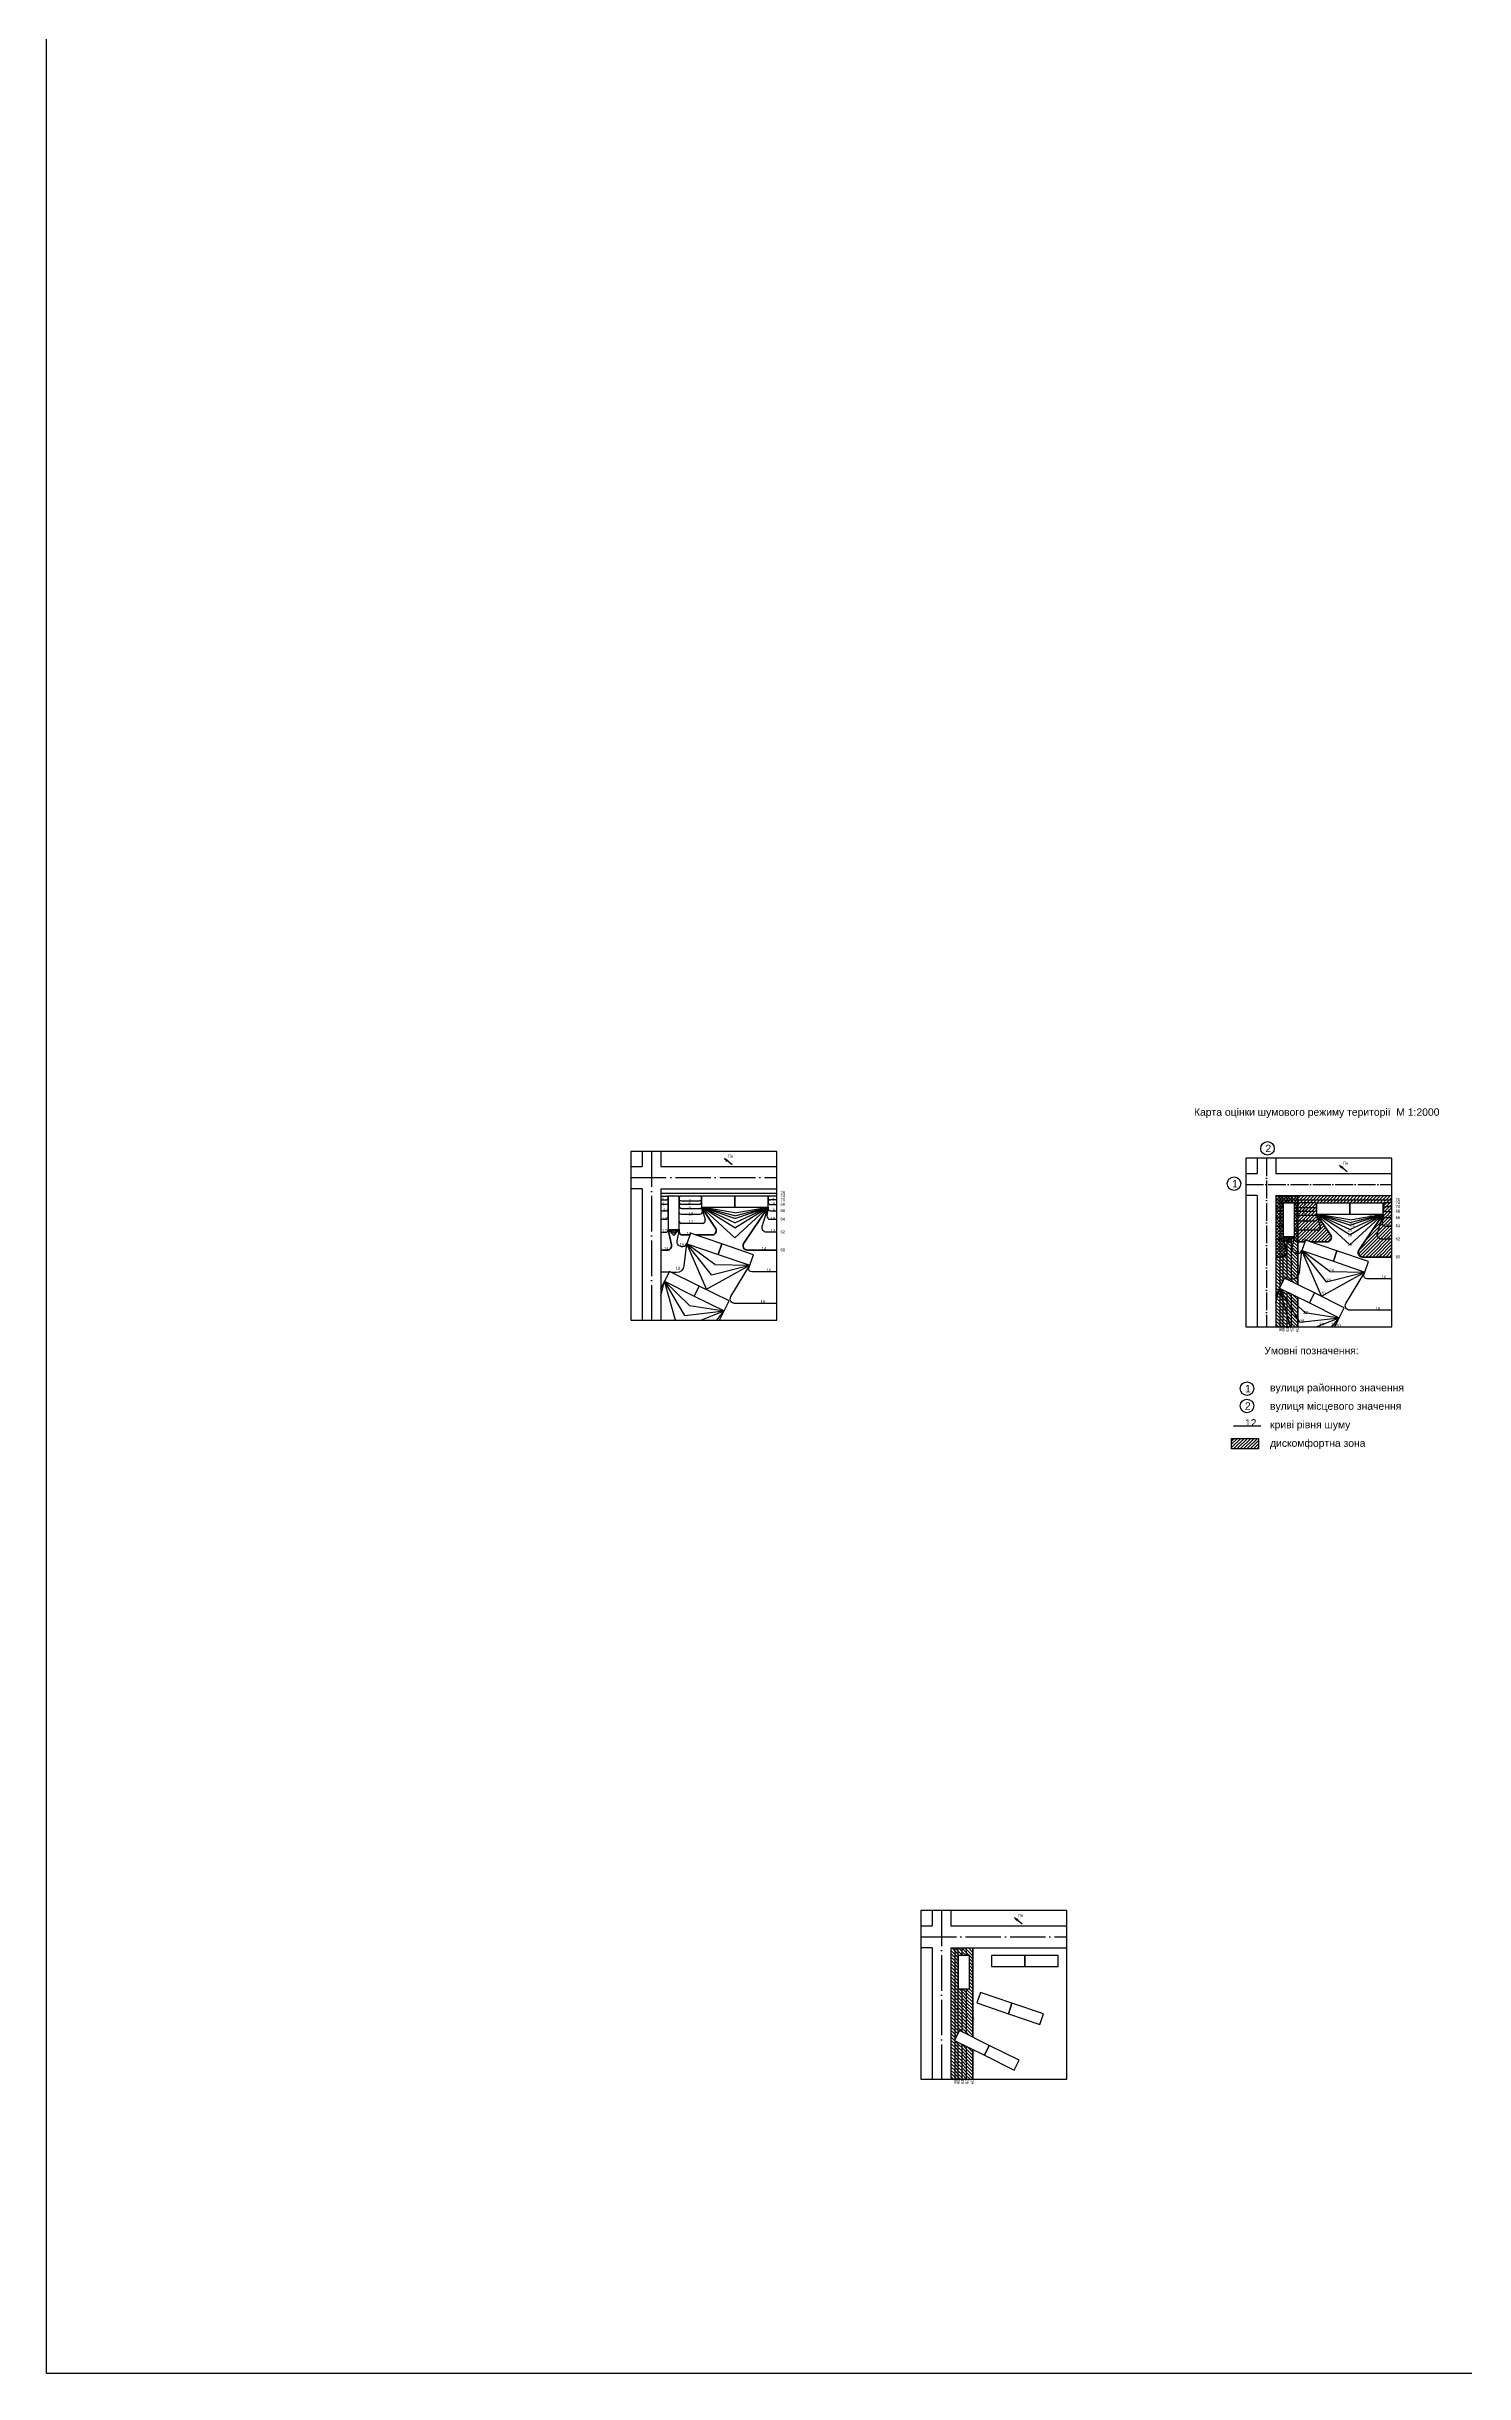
# Model space of a CAD drawing. Header units: millimetres. Extents: x 3866 to 35600, y -8896 to 9491.
# Drawn here: x 10854 to 11811, y 2100 to 3671 of the extents above; entities that cross this region are included whole.
import ezdxf

# ---------------------------------------------------------------- set-up
doc = ezdxf.new("R2010")
doc.units = ezdxf.units.MM
doc.linetypes.add('ACAD_ISO04W100', pattern=[30, 24, -3, 0, -3])
doc.layers.add('0000000000', color=7, linetype='Continuous', plot=False)
for name, color, linetype in [('будівлі', 7, 'Continuous'), ('ВДМ', 7, 'Continuous'), ('шум1', 243, 'Continuous'), ('шум2', 130, 'Continuous'), ('шум3', 90, 'Continuous')]:
    doc.layers.add(name, color=color, linetype=linetype)
doc.styles.get("Standard").update_dxf_attribs({"font": 'arial.ttf'})
pattern_1 = [(135, (219.4426, 508.1424), (-1.12253202, -1.12253202), [])]

msp = doc.modelspace()

# ---------------------------------------------------------------- hatches: boundary and pattern name
at = {"layer": 'шум1'}
h = msp.add_hatch(dxfattribs=at)
h.set_pattern_fill('ANSI31', color=256, scale=0.5)
h.paths.add_polyline_path([(11688.642, 2867.826), (11688.642, 2867.491, -0.41421356), (11687.142, 2865.991), (11683.642, 2865.991), (11683.642, 2853.88), (11687.963, 2853.88, 0.47872196), (11690.894, 2857.52)])
h.paths.add_polyline_path([(11688.642, 2876.197, -0.41421356), (11687.142, 2874.697), (11683.642, 2874.697), (11683.642, 2865.991), (11687.142, 2865.991, 0.41421356), (11688.642, 2867.491), (11688.642, 2867.826)])
h.paths.add_polyline_path([(11688.642, 2881.964, -0.41421356), (11687.142, 2880.464), (11683.642, 2880.464), (11683.642, 2874.697), (11687.142, 2874.697, 0.41421356), (11688.642, 2876.197)])
h.paths.add_polyline_path([(11688.642, 2886.198, -0.41421356), (11687.142, 2884.698), (11683.642, 2884.698), (11683.642, 2880.464), (11687.142, 2880.464, 0.41421356), (11688.642, 2881.964), (11688.642, 2881.996)])
h.paths.add_polyline_path([(11688.642, 2886.198), (11688.642, 2889.282, -0.41421356), (11687.142, 2887.782), (11683.642, 2887.782), (11683.642, 2884.698), (11687.142, 2884.698, 0.41421356)])
h.paths.add_polyline_path([(11688.641, 2889.337, 0.42736939), (11687.642, 2890.382), (11683.642, 2890.382), (11683.642, 2887.782), (11687.142, 2887.782, 0.42494564)])
h.paths.add_polyline_path([(11762.071, 2892.462), (11683.642, 2892.462), (11683.642, 2890.382), (11687.642, 2890.382, -0.41421356), (11688.642, 2889.382), (11688.642, 2890.326), (11696.142, 2890.326), (11696.142, 2889.354, -0.41421356), (11697.142, 2890.354), (11710.142, 2890.354, -0.41421356), (11711.142, 2889.354), (11711.142, 2890.326), (11733.642, 2890.326), (11756.142, 2890.326), (11756.142, 2889.354, -0.41421356), (11757.142, 2890.354), (11762.071, 2890.354)])
h.paths.add_polyline_path([(11711.142, 2889.354, 0.41421356), (11710.142, 2890.354), (11697.142, 2890.354, 0.41421356), (11696.142, 2889.354), (11696.142, 2888.498, 0.41421356), (11697.642, 2886.998), (11709.642, 2886.998, 0.41421356), (11711.142, 2888.498)])
h.paths.add_polyline_path([(11711.142, 2886.318), (11711.142, 2888.498, -0.41421356), (11709.642, 2886.998), (11697.642, 2886.998, -0.41421356), (11696.142, 2888.498), (11696.142, 2888.22), (11696.142, 2886.318, 0.41421356), (11697.642, 2884.818), (11709.642, 2884.818, 0.41421356)])
h.paths.add_polyline_path([(11711.138, 2882.662), (11711.142, 2882.826), (11711.142, 2886.318, -0.41421356), (11709.642, 2884.818), (11697.642, 2884.818, -0.41421356), (11696.142, 2886.318), (11696.142, 2883.599, 0.41421356), (11697.642, 2882.099), (11710.642, 2882.099, 0.45209465)])
h.paths.add_polyline_path([(11711.138, 2882.662, -0.45209465), (11710.642, 2882.099), (11697.642, 2882.099, -0.41421356), (11696.142, 2883.599), (11696.142, 2879.492, 0.41421356), (11697.642, 2877.992), (11710.058, 2877.992, 0.45209465), (11711.545, 2879.682)])
h.paths.add_polyline_path([(11711.144, 2882.821), (11711.143, 2882.821), (11711.545, 2879.682, -0.45209465), (11710.058, 2877.992), (11697.642, 2877.992, -0.41421356), (11696.142, 2879.492), (11696.142, 2873.445, 0.41421356), (11697.642, 2871.945), (11711.748, 2871.945, 0.50342486), (11713.662, 2874.526)])
h.paths.add_polyline_path([(11720.627, 2868.797), (11711.146, 2882.821), (11711.144, 2882.821), (11713.662, 2874.526, -0.50342486), (11711.748, 2871.945), (11697.642, 2871.945, -0.41421356), (11696.142, 2873.445), (11696.142, 2867.826), (11696.142, 2866.117, 0.41421356), (11698.142, 2864.117), (11703.229, 2864.117), (11703.642, 2865.326), (11707.188, 2864.117), (11718.142, 2864.117, 0.60123049)])
h.paths.add_polyline_path([(11762.071, 2890.354), (11757.142, 2890.354, 0.42736939), (11756.143, 2889.309, 0.42494564), (11757.642, 2887.754), (11762.071, 2887.754)])
h.paths.add_polyline_path([(11762.071, 2887.754), (11757.642, 2887.754, -0.41421356), (11756.142, 2889.254), (11756.142, 2888.453), (11756.142, 2886.17, 0.41421356), (11757.642, 2884.67), (11762.071, 2884.67)])
h.paths.add_polyline_path([(11762.071, 2880.464), (11757.638, 2880.464, -0.41577484), (11756.138, 2881.972), (11756.142, 2882.822), (11756.142, 2882.821), (11755.389, 2876.952, 0.45209465), (11757.372, 2874.697), (11762.071, 2874.697)], flags=17)
h.paths.add_polyline_path([(11762.071, 2884.67), (11757.642, 2884.67, -0.41421356), (11756.142, 2886.17), (11756.142, 2882.822), (11756.142, 2882.821), (11755.389, 2876.952, 0.45209465), (11757.372, 2874.697), (11762.071, 2874.697)])
h.paths.add_polyline_path([(11762.071, 2874.697), (11757.372, 2874.697, -0.45209465), (11755.389, 2876.952), (11756.142, 2882.821), (11756.141, 2882.821), (11752.207, 2869.862, 0.50342486), (11755.077, 2865.991), (11762.071, 2865.991)])
h.paths.add_polyline_path([(11762.071, 2865.991), (11755.077, 2865.991, -0.50342486), (11752.207, 2869.862), (11756.141, 2882.821), (11756.139, 2882.821), (11739.736, 2858.56, 0.60123049), (11742.221, 2853.88), (11762.071, 2853.88)])
h.paths.add_polyline_path([(11684.998, 2852.788), (11689.106, 2852.788), (11689.106, 2856.909), (11684.998, 2856.909)], flags=9)
h.paths.add_polyline_path([(11683.902, 2873.039), (11688.01, 2873.039), (11688.01, 2877.161), (11683.902, 2877.161)], flags=9)
h.paths.add_polyline_path([(11683.902, 2864.933), (11688.01, 2864.933), (11688.01, 2869.054), (11683.902, 2869.054)], flags=9)
h.paths.add_polyline_path([(11684.638, 2878.806), (11687.191, 2878.806), (11687.191, 2882.927), (11684.638, 2882.927)], flags=9)
h.paths.add_polyline_path([(11684.101, 2883.04), (11686.655, 2883.04), (11686.655, 2887.161), (11684.101, 2887.161)], flags=9)
h.paths.add_polyline_path([(11683.579, 2886.132), (11686.133, 2886.132), (11686.133, 2890.254), (11683.579, 2890.254)], flags=9)
h.paths.add_polyline_path([(11701.829, 2885.348), (11704.383, 2885.348), (11704.383, 2889.469), (11701.829, 2889.469)], flags=9)
h.paths.add_polyline_path([(11701.76, 2883.16), (11704.314, 2883.16), (11704.314, 2887.282), (11701.76, 2887.282)], flags=9)
h.paths.add_polyline_path([(11701.751, 2880.441), (11704.305, 2880.441), (11704.305, 2884.562), (11701.751, 2884.562)], flags=9)
h.paths.add_polyline_path([(11701.56, 2876.334), (11705.668, 2876.334), (11705.668, 2880.455), (11701.56, 2880.455)], flags=24)
h.paths.add_polyline_path([(11701.56, 2870.887), (11705.668, 2870.887), (11705.668, 2875.008), (11701.56, 2875.008)], flags=24)
h.paths.add_polyline_path([(11700.208, 2863.059), (11704.315, 2863.059), (11704.315, 2867.18), (11700.208, 2867.18)], flags=9)
h.paths.add_polyline_path([(11758.043, 2886.105), (11760.597, 2886.105), (11760.597, 2890.226), (11758.043, 2890.226)], flags=9)
h.paths.add_polyline_path([(11758.566, 2883.04), (11761.12, 2883.04), (11761.12, 2887.161), (11758.566, 2887.161)], flags=9)
h.paths.add_polyline_path([(11758.555, 2878.806), (11761.109, 2878.806), (11761.109, 2882.927), (11758.555, 2882.927)], flags=24)
h.paths.add_polyline_path([(11757.054, 2873.039), (11761.162, 2873.039), (11761.162, 2877.161), (11757.054, 2877.161)], flags=24)
h.paths.add_polyline_path([(11757.084, 2864.933), (11761.192, 2864.933), (11761.192, 2869.054), (11757.084, 2869.054)], flags=24)
h.paths.add_polyline_path([(11750.966, 2852.822), (11755.074, 2852.822), (11755.074, 2856.943), (11750.966, 2856.943)], flags=9)
h = msp.add_hatch(dxfattribs=at)
h.set_pattern_fill('ANSI31', color=256, scale=0.5)
h.paths.add_polyline_path([(11762.071, 2895.326), (11698.504, 2895.326), (11698.504, 2892.462), (11762.071, 2892.462)])
h.paths.add_polyline_path([(11698.504, 2895.326), (11694.298, 2895.326), (11694.298, 2892.462), (11698.504, 2892.462)])
h.paths.add_polyline_path([(11694.298, 2895.326), (11691.214, 2895.326), (11691.214, 2892.462), (11694.298, 2892.462)])
h.paths.add_polyline_path([(11691.214, 2895.326), (11688.614, 2895.326), (11688.614, 2892.462), (11691.214, 2892.462)])
h.paths.add_polyline_path([(11688.614, 2895.326), (11686.506, 2895.326), (11686.506, 2892.462), (11688.614, 2892.462)])
h.paths.add_polyline_path([(11686.506, 2895.326), (11683.642, 2895.326), (11683.642, 2892.462), (11686.506, 2892.462)])
h.paths.add_polyline_path([(11699.544, 2890.471), (11702.098, 2890.471), (11702.098, 2894.593), (11699.544, 2894.593)], flags=9)
h = msp.add_hatch(dxfattribs=at)
h.set_pattern_fill('ANSI31', color=256, scale=0.5, angle=90)
h.set_pattern_definition(pattern_1)
h.paths.add_polyline_path([(11683.642, 2806.69), (11686.506, 2806.69), (11686.506, 2832.646), (11686.142, 2832.826), (11686.506, 2833.562), (11686.506, 2895.326), (11683.642, 2895.326)])
h.paths.add_polyline_path([(11688.839, 2803.187), (11688.839, 2807.295), (11684.717, 2807.295), (11684.717, 2803.187)], flags=9)
h.paths.add_polyline_path([(11684.767, 2856.921), (11687.321, 2856.921), (11687.321, 2861.043), (11684.767, 2861.043)], flags=9)
h = msp.add_hatch(dxfattribs=at)
h.set_pattern_fill('ANSI31', color=256, scale=0.5, angle=90)
h.set_pattern_definition(pattern_1)
h.paths.add_polyline_path([(11688.614, 2895.326), (11686.506, 2895.326), (11686.506, 2833.562), (11688.614, 2837.83)])
h.paths.add_polyline_path([(11684.767, 2856.921), (11687.321, 2856.921), (11687.321, 2861.043), (11684.767, 2861.043)], flags=9)
h.paths.add_polyline_path([(11686.91, 2853.316), (11689.464, 2853.316), (11689.464, 2857.437), (11686.91, 2857.437)], flags=9)
h = msp.add_hatch(dxfattribs=at)
h.set_pattern_fill('ANSI31', color=256, scale=0.5, angle=90)
h.set_pattern_definition(pattern_1)
h.paths.add_polyline_path([(11694.298, 2895.326), (11691.214, 2895.326), (11691.214, 2890.326), (11694.298, 2890.326)])
h.paths.add_polyline_path([(11691.214, 2895.326), (11688.614, 2895.326), (11688.614, 2890.326), (11691.214, 2890.326)])
h = msp.add_hatch(dxfattribs=at)
h.set_pattern_fill('ANSI31', color=256, scale=0.5, angle=90)
h.set_pattern_definition(pattern_1)
h.paths.add_polyline_path([(11697.417, 2845.515), (11699.971, 2845.515), (11699.971, 2849.636), (11697.417, 2849.636)], flags=9)
h.paths.add_polyline_path([(11693.238, 2847.424), (11695.792, 2847.424), (11695.792, 2851.545), (11693.238, 2851.545)], flags=9)
h.paths.add_polyline_path([(11696.142, 2890.326), (11696.142, 2867.826), (11694.298, 2867.826), (11694.298, 2837.162), (11698.504, 2835.084), (11698.504, 2895.326), (11694.298, 2895.326), (11694.298, 2890.326)])
h = msp.add_hatch(dxfattribs=at)
h.set_pattern_fill('ANSI31', color=256, scale=0.5)
h.paths.add_polyline_path([(11762.071, 2880.464), (11757.638, 2880.464, -0.41577484), (11756.138, 2881.972), (11756.142, 2882.822), (11756.142, 2882.821), (11755.389, 2876.952, 0.45209465), (11757.372, 2874.697), (11762.071, 2874.697)])
h.paths.add_polyline_path([(11758.555, 2878.806), (11761.109, 2878.806), (11761.109, 2882.927), (11758.555, 2882.927)], flags=9)
h.paths.add_polyline_path([(11757.054, 2873.039), (11761.162, 2873.039), (11761.162, 2877.161), (11757.054, 2877.161)], flags=9)
h = msp.add_hatch(dxfattribs=at)
h.set_pattern_fill('ANSI31', color=256, scale=0.5, angle=90)
h.set_pattern_definition(pattern_1)
h.paths.add_polyline_path([(11691.214, 2867.826), (11688.614, 2867.826), (11688.614, 2837.83), (11689.464, 2839.55), (11691.214, 2838.686)])
h.paths.add_polyline_path([(11689.902, 2850.445), (11692.456, 2850.445), (11692.456, 2854.567), (11689.902, 2854.567)], flags=9)
h.paths.add_polyline_path([(11686.91, 2853.316), (11689.464, 2853.316), (11689.464, 2857.437), (11686.91, 2857.437)], flags=9)
h = msp.add_hatch(dxfattribs=at)
h.set_pattern_fill('ANSI31', color=256, scale=0.5, angle=90)
h.set_pattern_definition(pattern_1)
h.paths.add_polyline_path([(11694.298, 2867.826), (11691.214, 2867.826), (11691.214, 2838.686), (11694.298, 2837.162)])
h.paths.add_polyline_path([(11689.902, 2850.445), (11692.456, 2850.445), (11692.456, 2854.567), (11689.902, 2854.567)], flags=9)
h.paths.add_polyline_path([(11693.238, 2847.424), (11695.792, 2847.424), (11695.792, 2851.545), (11693.238, 2851.545)], flags=9)
h = msp.add_hatch(dxfattribs=at)
h.set_pattern_fill('ANSI31', color=256, scale=0.5, angle=90)
h.set_pattern_definition(pattern_1)
h.paths.add_polyline_path([(11686.506, 2806.69), (11688.614, 2806.69), (11688.614, 2831.605), (11686.506, 2832.646)])
h.paths.add_polyline_path([(11690.887, 2802.953), (11690.887, 2807.061), (11686.766, 2807.061), (11686.766, 2802.953)], flags=9)
h = msp.add_hatch(dxfattribs=at)
h.set_pattern_fill('ANSI31', color=256, scale=0.5, angle=90)
h.set_pattern_definition(pattern_1)
h.paths.add_polyline_path([(11691.214, 2830.32), (11688.614, 2831.605), (11688.614, 2806.69), (11691.214, 2806.69)])
h.paths.add_polyline_path([(11690.887, 2802.953), (11690.887, 2807.061), (11686.766, 2807.061), (11686.766, 2802.953)], flags=9)
h = msp.add_hatch(dxfattribs=at)
h.set_pattern_fill('ANSI31', color=256, scale=0.5, angle=90)
h.set_pattern_definition(pattern_1)
h.paths.add_polyline_path([(11691.214, 2806.69), (11694.298, 2806.69), (11694.298, 2828.797), (11691.214, 2830.32)])
h.paths.add_polyline_path([(11693.67, 2802.832), (11693.67, 2806.94), (11689.548, 2806.94), (11689.548, 2802.832)], flags=9)
h = msp.add_hatch(dxfattribs=at)
h.set_pattern_fill('ANSI31', color=256, scale=0.5, angle=90)
h.set_pattern_definition(pattern_1)
h.paths.add_polyline_path([(11698.504, 2826.718), (11694.298, 2828.797), (11694.298, 2806.69), (11698.504, 2806.69)])
h.paths.add_polyline_path([(11696.568, 2802.927), (11696.568, 2807.035), (11692.446, 2807.035), (11692.446, 2802.927)], flags=9)
h = msp.add_hatch(dxfattribs=at)
h.set_pattern_fill('ANSI31', color=256, scale=0.5)
h.paths.add_polyline_path([(11672.041, 2731.395), (11653.748, 2731.395), (11653.748, 2724.3), (11672.041, 2724.3)])
h = msp.add_hatch(dxfattribs=at)
h.set_pattern_fill('ANSI31', color=256, scale=0.5, angle=90)
h.paths.add_polyline_path([(11464.2, 2298.548), (11467.063, 2298.548), (11467.063, 2324.504), (11466.7, 2324.684), (11467.063, 2325.42), (11467.063, 2387.184), (11464.2, 2387.184)])
h.paths.add_polyline_path([(11469.396, 2295.045), (11469.396, 2299.152), (11465.275, 2299.152), (11465.275, 2295.045)], flags=9)
h.paths.add_polyline_path([(11465.325, 2348.779), (11467.879, 2348.779), (11467.879, 2352.9), (11465.325, 2352.9)], flags=9)
h = msp.add_hatch(dxfattribs=at)
h.set_pattern_fill('ANSI31', color=256, scale=0.5, angle=90)
h.paths.add_polyline_path([(11469.172, 2387.184), (11467.063, 2387.184), (11467.063, 2325.42), (11469.172, 2329.688)])
h.paths.add_polyline_path([(11465.325, 2348.779), (11467.879, 2348.779), (11467.879, 2352.9), (11465.325, 2352.9)], flags=9)
h.paths.add_polyline_path([(11467.467, 2345.173), (11470.021, 2345.173), (11470.021, 2349.295), (11467.467, 2349.295)], flags=9)
h = msp.add_hatch(dxfattribs=at)
h.set_pattern_fill('ANSI31', color=256, scale=0.5, angle=90)
h.paths.add_polyline_path([(11474.856, 2387.184), (11471.771, 2387.184), (11471.771, 2382.184), (11474.856, 2382.184)])
h.paths.add_polyline_path([(11471.771, 2387.184), (11469.172, 2387.184), (11469.172, 2382.184), (11471.771, 2382.184)])
h = msp.add_hatch(dxfattribs=at)
h.set_pattern_fill('ANSI31', color=256, scale=0.5, angle=90)
h.paths.add_polyline_path([(11477.974, 2337.372), (11480.528, 2337.372), (11480.528, 2341.494), (11477.974, 2341.494)], flags=9)
h.paths.add_polyline_path([(11473.795, 2339.281), (11476.349, 2339.281), (11476.349, 2343.403), (11473.795, 2343.403)], flags=9)
h.paths.add_polyline_path([(11476.7, 2382.184), (11476.7, 2359.684), (11474.856, 2359.684), (11474.856, 2329.02), (11479.062, 2326.941), (11479.062, 2387.184), (11474.856, 2387.184), (11474.856, 2382.184)])
h = msp.add_hatch(dxfattribs=at)
h.set_pattern_fill('ANSI31', color=256, scale=0.5, angle=90)
h.paths.add_polyline_path([(11471.771, 2359.684), (11469.172, 2359.684), (11469.172, 2329.688), (11470.022, 2331.408), (11471.771, 2330.543)])
h.paths.add_polyline_path([(11470.459, 2342.303), (11473.013, 2342.303), (11473.013, 2346.424), (11470.459, 2346.424)], flags=9)
h.paths.add_polyline_path([(11467.467, 2345.173), (11470.021, 2345.173), (11470.021, 2349.295), (11467.467, 2349.295)], flags=9)
h = msp.add_hatch(dxfattribs=at)
h.set_pattern_fill('ANSI31', color=256, scale=0.5, angle=90)
h.paths.add_polyline_path([(11474.856, 2359.684), (11471.771, 2359.684), (11471.771, 2330.543), (11474.856, 2329.02)])
h.paths.add_polyline_path([(11470.459, 2342.303), (11473.013, 2342.303), (11473.013, 2346.424), (11470.459, 2346.424)], flags=9)
h.paths.add_polyline_path([(11473.795, 2339.281), (11476.349, 2339.281), (11476.349, 2343.403), (11473.795, 2343.403)], flags=9)
h = msp.add_hatch(dxfattribs=at)
h.set_pattern_fill('ANSI31', color=256, scale=0.5, angle=90)
h.paths.add_polyline_path([(11467.063, 2298.548), (11469.172, 2298.548), (11469.172, 2323.462), (11467.063, 2324.504)])
h.paths.add_polyline_path([(11471.445, 2294.811), (11471.445, 2298.918), (11467.323, 2298.918), (11467.323, 2294.811)], flags=9)
h = msp.add_hatch(dxfattribs=at)
h.set_pattern_fill('ANSI31', color=256, scale=0.5, angle=90)
h.paths.add_polyline_path([(11471.771, 2322.178), (11469.172, 2323.462), (11469.172, 2298.548), (11471.771, 2298.548)])
h.paths.add_polyline_path([(11471.445, 2294.811), (11471.445, 2298.918), (11467.323, 2298.918), (11467.323, 2294.811)], flags=9)
h = msp.add_hatch(dxfattribs=at)
h.set_pattern_fill('ANSI31', color=256, scale=0.5, angle=90)
h.paths.add_polyline_path([(11471.771, 2298.548), (11474.856, 2298.548), (11474.856, 2320.654), (11471.771, 2322.178)])
h.paths.add_polyline_path([(11474.227, 2294.689), (11474.227, 2298.797), (11470.106, 2298.797), (11470.106, 2294.689)], flags=9)
h = msp.add_hatch(dxfattribs=at)
h.set_pattern_fill('ANSI31', color=256, scale=0.5, angle=90)
h.paths.add_polyline_path([(11479.062, 2318.576), (11474.856, 2320.654), (11474.856, 2298.548), (11479.062, 2298.548)])
h.paths.add_polyline_path([(11477.125, 2294.785), (11477.125, 2298.893), (11473.004, 2298.893), (11473.004, 2294.785)], flags=9)

# ---------------------------------------------------------------- linework, layer by layer
for points in [[(11663.4, 2806.69), (11762.071, 2806.69), (11762.071, 2920.552), (11663.4, 2920.552), (11663.4, 2806.69)], [(11443.957, 2298.548), (11542.628, 2298.548), (11542.628, 2412.41), (11443.957, 2412.41), (11443.957, 2298.548)]]:
    msp.add_lwpolyline(points)
for centre in [(11677.993, 2927.235), (11655.446, 2903.417), (11664.188, 2764.994), (11664.129, 2753.284)]:
    msp.add_circle(centre, 4.556)
at = {"layer": '0000000000'}
msp.add_lwpolyline([(11248.095, 2811.331), (11346.766, 2811.331), (11346.766, 2925.193), (11248.095, 2925.193), (11248.095, 2811.331)], dxfattribs=at)
at = {"layer": 'будівлі'}
for points in [[(11273.337, 2894.967), (11273.337, 2872.467), (11280.837, 2872.467), (11280.837, 2894.967), (11273.337, 2894.967)], [(11318.337, 2894.967), (11295.837, 2894.967), (11295.837, 2887.467), (11318.337, 2887.467), (11318.337, 2894.967)], [(11340.837, 2894.967), (11318.337, 2894.967), (11318.337, 2887.467), (11340.837, 2887.467), (11340.837, 2894.967)], [(11309.632, 2862.701), (11288.337, 2869.967), (11285.915, 2862.869), (11307.21, 2855.603), (11309.632, 2862.701)], [(11330.927, 2855.436), (11309.632, 2862.701), (11307.21, 2855.603), (11328.505, 2848.338), (11330.927, 2855.436)], [(11294.332, 2834.225), (11274.159, 2844.191), (11270.837, 2837.467), (11291.01, 2827.501), (11294.332, 2834.225)], [(11314.504, 2824.258), (11294.332, 2834.225), (11291.01, 2827.501), (11311.182, 2817.534), (11314.504, 2824.258)], [(11469.2, 2382.184), (11469.2, 2359.684), (11476.7, 2359.684), (11476.7, 2382.184), (11469.2, 2382.184)], [(11514.2, 2382.184), (11491.7, 2382.184), (11491.7, 2374.684), (11514.2, 2374.684), (11514.2, 2382.184)], [(11536.7, 2382.184), (11514.2, 2382.184), (11514.2, 2374.684), (11536.7, 2374.684), (11536.7, 2382.184)], [(11505.494, 2349.918), (11484.2, 2357.184), (11481.778, 2350.086), (11503.072, 2342.82), (11505.494, 2349.918)], [(11526.789, 2342.653), (11505.494, 2349.918), (11503.072, 2342.82), (11524.367, 2335.555), (11526.789, 2342.653)], [(11490.194, 2321.441), (11470.022, 2331.408), (11466.7, 2324.684), (11486.872, 2314.717), (11490.194, 2321.441)], [(11510.366, 2311.475), (11490.194, 2321.441), (11486.872, 2314.717), (11507.044, 2304.751), (11510.366, 2311.475)]]:
    msp.add_lwpolyline(points, dxfattribs=at)
at = {"layer": 'будівлі', "color": 7}
for points in [[(11688.642, 2890.326), (11688.642, 2867.826), (11696.142, 2867.826), (11696.142, 2890.326), (11688.642, 2890.326)], [(11733.642, 2890.326), (11711.142, 2890.326), (11711.142, 2882.826), (11733.642, 2882.826), (11733.642, 2890.326)], [(11756.142, 2890.326), (11733.642, 2890.326), (11733.642, 2882.826), (11756.142, 2882.826), (11756.142, 2890.326)], [(11724.937, 2858.061), (11703.642, 2865.326), (11701.22, 2858.228), (11722.515, 2850.962), (11724.937, 2858.061)], [(11746.232, 2850.795), (11724.937, 2858.061), (11722.515, 2850.962), (11743.81, 2843.697), (11746.232, 2850.795)], [(11709.637, 2829.584), (11689.464, 2839.55), (11686.142, 2832.826), (11706.314, 2822.86), (11709.637, 2829.584)], [(11729.809, 2819.617), (11709.637, 2829.584), (11706.314, 2822.86), (11726.487, 2812.893), (11729.809, 2819.617)], [(11729.809, 2819.617), (11709.637, 2829.584), (11706.314, 2822.86), (11726.487, 2812.893), (11729.809, 2819.617)]]:
    msp.add_lwpolyline(points, dxfattribs=at)
at = {"layer": 'ВДМ'}
for points in [[(11255.837, 2925.193), (11255.837, 2914.967)], [(11268.337, 2925.193), (11268.337, 2914.967)], [(11248.095, 2914.967), (11255.837, 2914.967)], [(11268.337, 2914.967), (11346.766, 2914.967)], [(11316.592, 2916.072), (11311.332, 2920.363)], [(11311.332, 2920.363), (11312.96, 2918.443)], [(11311.332, 2920.363), (11313.541, 2919.154)], [(11663.4, 2910.326), (11671.142, 2910.326)], [(11671.142, 2920.552), (11671.142, 2910.326)], [(11683.642, 2920.552), (11683.642, 2910.326)], [(11683.642, 2910.326), (11762.071, 2910.326)], [(11731.897, 2911.431), (11726.637, 2915.723)], [(11726.637, 2915.723), (11728.265, 2913.802)], [(11726.637, 2915.723), (11728.846, 2914.514)], [(11255.837, 2899.967), (11248.095, 2899.967)], [(11255.837, 2899.967), (11255.837, 2811.331)], [(11268.337, 2899.967), (11346.766, 2899.967)], [(11268.337, 2899.967), (11268.337, 2811.331)], [(11671.142, 2895.326), (11663.4, 2895.326)], [(11671.142, 2895.326), (11671.142, 2806.69)], [(11683.642, 2895.326), (11762.071, 2895.326)], [(11683.642, 2895.326), (11683.642, 2806.69)], [(11451.7, 2412.41), (11451.7, 2402.184)], [(11464.2, 2412.41), (11464.2, 2402.184)], [(11512.454, 2403.289), (11507.195, 2407.58)], [(11507.195, 2407.58), (11508.822, 2405.66)], [(11507.195, 2407.58), (11509.403, 2406.371)], [(11443.957, 2402.184), (11451.7, 2402.184)], [(11464.2, 2402.184), (11542.628, 2402.184)], [(11451.7, 2387.184), (11443.957, 2387.184)], [(11451.7, 2387.184), (11451.7, 2298.548)], [(11464.2, 2387.184), (11542.628, 2387.184)], [(11464.2, 2387.184), (11464.2, 2298.548)]]:
    msp.add_lwpolyline(points, dxfattribs=at)
at = {"layer": 'ВДМ', "linetype": 'ACAD_ISO04W100'}
for points in [[(11262.087, 2925.193), (11262.087, 2811.331)], [(11248.095, 2907.467), (11346.766, 2907.467)], [(11457.95, 2412.41), (11457.95, 2298.548)], [(11443.957, 2394.684), (11542.628, 2394.684)]]:
    msp.add_lwpolyline(points, dxfattribs=at)
at = {"layer": 'ВДМ', "linetype": 'ACAD_ISO04W100', "ltscale": 0.5}
for points in [[(11677.392, 2920.552), (11677.392, 2806.69)], [(11663.4, 2902.826), (11762.071, 2902.826)]]:
    msp.add_lwpolyline(points, dxfattribs=at)
at = {"layer": 'шум1'}
for points in [[(10853.65, 4440.229), (14267.172, 4440.229), (14267.172, 2099.83), (10853.65, 2099.83)], [(11653.748, 2731.395), (11672.041, 2731.395), (11672.041, 2724.3), (11653.748, 2724.3)]]:
    msp.add_lwpolyline(points, close=True, dxfattribs=at)
at = {"layer": 'шум1', "color": 215, "true_color": 0xa953a0}
for points in [[(11268.337, 2897.103), (11346.766, 2897.103)], [(11268.337, 2843.801), (11273.967, 2843.801)]]:
    msp.add_lwpolyline(points, dxfattribs=at)
at = {"layer": 'шум1', "linetype": 'ACAD_ISO04W100'}
for points in [[(11268.337, 2895.022), (11272.337, 2895.022, -0.41421356), (11273.337, 2894.022), (11273.337, 2893.122)], [(11268.337, 2892.423), (11271.837, 2892.423, 0.41421356), (11273.337, 2893.923), (11273.337, 2894.995)], [(11268.337, 2885.105), (11271.837, 2885.105, 0.41421356), (11273.337, 2886.605), (11273.337, 2894.967)], [(11295.837, 2891.638), (11295.837, 2893.995, 0.41421356), (11294.837, 2894.995), (11281.837, 2894.995, 0.41421356), (11280.837, 2893.995), (11280.837, 2892.861)], [(11280.837, 2892.963), (11280.837, 2890.959, 0.41421356), (11282.337, 2889.459), (11294.337, 2889.459, 0.41421356), (11295.837, 2890.959), (11295.837, 2894.967)], [(11346.766, 2894.995), (11341.837, 2894.995, 0.41421356), (11340.837, 2893.995), (11340.837, 2893.094)], [(11346.766, 2892.395), (11342.337, 2892.395, -0.41421356), (11340.837, 2893.895), (11340.837, 2894.967)], [(11268.337, 2879.338), (11271.837, 2879.338, 0.41421356), (11273.337, 2880.838), (11273.337, 2886.636)], [(11295.837, 2887.467), (11298.357, 2879.167, -0.50342486), (11296.443, 2876.586), (11282.337, 2876.586, -0.41421356), (11280.837, 2878.086), (11280.837, 2881.615)]]:
    msp.add_lwpolyline(points, format="xyb", dxfattribs=at)
at = {"layer": 'шум1', "color": 215, "true_color": 0xa953a0}
for points in [[(11273.337, 2894.995), (11273.337, 2890.839, -0.41421356), (11271.837, 2889.339), (11268.337, 2889.339)], [(11340.837, 2894.967), (11340.837, 2890.811, 0.41421356), (11342.337, 2889.311), (11346.766, 2889.311)], [(11340.837, 2887.467), (11340.084, 2881.592, 0.45209465), (11342.067, 2879.338), (11346.766, 2879.338)], [(11340.837, 2887.467), (11340.833, 2886.613, 0.41577484), (11342.333, 2885.105), (11346.766, 2885.105)], [(11268.337, 2870.631), (11271.837, 2870.631, 0.41421356), (11273.337, 2872.131), (11273.337, 2872.467)]]:
    msp.add_lwpolyline(points, format="xyb", dxfattribs=at)
at = {"layer": 'шум1', "linetype": 'ACAD_ISO04W100'}
for points in [[(11295.837, 2891.638), (11295.837, 2894.967)], [(11711.142, 2886.998), (11711.142, 2890.326)]]:
    msp.add_lwpolyline(points, dxfattribs=at)
at = {"layer": 'шум1', "color": 7}
for points in [[(11683.642, 2892.462), (11762.071, 2892.462)], [(11686.506, 2833.562), (11686.506, 2895.326)], [(11688.614, 2837.83), (11688.614, 2895.326)], [(11691.214, 2890.326), (11691.214, 2895.326)], [(11694.298, 2890.326), (11694.298, 2895.326)], [(11691.214, 2838.686), (11691.214, 2867.826)], [(11694.298, 2837.162), (11694.298, 2867.826)], [(11686.506, 2806.69), (11686.506, 2832.646)], [(11688.614, 2806.69), (11688.614, 2831.605)], [(11691.214, 2806.69), (11691.214, 2830.32)], [(11694.298, 2806.69), (11694.298, 2828.797)], [(11655.08, 2739.871), (11673.469, 2739.871)]]:
    msp.add_lwpolyline(points, dxfattribs=at)
at = {"layer": 'шум1', "lineweight": 60}
for points in [[(11698.504, 2835.084), (11698.504, 2895.326)], [(11698.504, 2806.69), (11698.504, 2826.718)], [(11479.062, 2326.941), (11479.062, 2387.184)], [(11479.062, 2298.548), (11479.062, 2318.576)]]:
    msp.add_lwpolyline(points, dxfattribs=at)
at = {"layer": 'шум1', "color": 7, "linetype": 'ACAD_ISO04W100'}
for points in [[(11683.642, 2890.382), (11687.642, 2890.382, -0.41421356), (11688.642, 2889.382), (11688.642, 2888.481)], [(11683.642, 2887.782), (11687.142, 2887.782, 0.41421356), (11688.642, 2889.282), (11688.642, 2890.354)], [(11683.642, 2880.464), (11687.142, 2880.464, 0.41421356), (11688.642, 2881.964), (11688.642, 2890.326)], [(11683.642, 2874.697), (11687.142, 2874.697, 0.41421356), (11688.642, 2876.197), (11688.642, 2881.996)], [(11711.142, 2886.998), (11711.142, 2889.354, 0.41421356), (11710.142, 2890.354), (11697.142, 2890.354, 0.41421356), (11696.142, 2889.354), (11696.142, 2888.22)], [(11696.142, 2888.322), (11696.142, 2886.318, 0.41421356), (11697.642, 2884.818), (11709.642, 2884.818, 0.41421356), (11711.142, 2886.318), (11711.142, 2890.326)], [(11711.142, 2882.826), (11713.662, 2874.526, -0.50342486), (11711.748, 2871.945), (11697.642, 2871.945, -0.41421356), (11696.142, 2873.445), (11696.142, 2876.974)], [(11762.071, 2890.354), (11757.142, 2890.354, 0.41421356), (11756.142, 2889.354), (11756.142, 2888.453)], [(11762.071, 2887.754), (11757.642, 2887.754, -0.41421356), (11756.142, 2889.254), (11756.142, 2890.326)]]:
    msp.add_lwpolyline(points, format="xyb", dxfattribs=at)
at = {"layer": 'шум1', "color": 7}
for points in [[(11688.642, 2890.354), (11688.642, 2886.198, -0.41421356), (11687.142, 2884.698), (11683.642, 2884.698)], [(11756.142, 2882.826), (11755.389, 2876.952, 0.45209465), (11757.372, 2874.697), (11762.071, 2874.697)], [(11756.142, 2882.826), (11756.138, 2881.972, 0.41577484), (11757.638, 2880.464), (11762.071, 2880.464)], [(11756.142, 2890.326), (11756.142, 2886.17, 0.41421356), (11757.642, 2884.67), (11762.071, 2884.67)], [(11683.642, 2865.991), (11687.142, 2865.991, 0.41421356), (11688.642, 2867.491), (11688.642, 2867.826)]]:
    msp.add_lwpolyline(points, format="xyb", dxfattribs=at)
at = {"layer": 'шум1', "lineweight": 60}
for points in [[(11711.142, 2882.826), (11720.627, 2868.797, -0.60123049), (11718.142, 2864.117), (11707.188, 2864.117)], [(11762.071, 2853.88), (11742.221, 2853.88, -0.60123049), (11739.736, 2858.56), (11756.142, 2882.826)], [(11683.642, 2853.88), (11687.963, 2853.88, 0.47872196), (11690.894, 2857.52), (11688.642, 2867.826)], [(11703.229, 2864.117), (11698.142, 2864.117, -0.41421356), (11696.142, 2866.117), (11696.142, 2867.826)]]:
    msp.add_lwpolyline(points, format="xyb", dxfattribs=at)
at = {"layer": 'шум1'}
for points in [[(11467.063, 2325.42), (11467.063, 2387.184)], [(11469.172, 2329.688), (11469.172, 2387.184)], [(11471.771, 2382.184), (11471.771, 2387.184)], [(11474.856, 2382.184), (11474.856, 2387.184)], [(11471.771, 2330.543), (11471.771, 2359.684)], [(11474.856, 2329.02), (11474.856, 2359.684)], [(11467.063, 2298.548), (11467.063, 2324.504)], [(11469.172, 2298.548), (11469.172, 2323.462)], [(11471.771, 2298.548), (11471.771, 2322.178)], [(11474.856, 2298.548), (11474.856, 2320.654)]]:
    msp.add_lwpolyline(points, dxfattribs=at)
at = {"layer": 'шум2'}
for points in [[(11295.837, 2894.967), (11295.837, 2893.138, -0.41421356), (11294.337, 2891.638), (11282.337, 2891.638, -0.41421356), (11280.837, 2893.138), (11280.837, 2894.967)], [(11295.837, 2887.467), (11296.24, 2884.323, -0.45209465), (11294.753, 2882.632), (11282.337, 2882.632, -0.41421356), (11280.837, 2884.132), (11280.837, 2891.431)]]:
    msp.add_lwpolyline(points, format="xyb", dxfattribs=at)
at = {"layer": 'шум2', "lineweight": 60}
for points in [[(11295.837, 2887.467), (11305.322, 2873.438, -0.60123049), (11302.837, 2868.757), (11291.883, 2868.757)], [(11287.925, 2868.757), (11282.837, 2868.757, -0.41421356), (11280.837, 2870.757), (11280.837, 2872.467)]]:
    msp.add_lwpolyline(points, format="xyb", dxfattribs=at)
at = {"layer": 'шум2', "color": 7}
for points in [[(11711.142, 2890.326), (11711.142, 2888.498, -0.41421356), (11709.642, 2886.998), (11697.642, 2886.998, -0.41421356), (11696.142, 2888.498), (11696.142, 2890.326)], [(11711.142, 2882.826), (11711.545, 2879.682, -0.45209465), (11710.058, 2877.992), (11697.642, 2877.992, -0.41421356), (11696.142, 2879.492), (11696.142, 2886.79)]]:
    msp.add_lwpolyline(points, format="xyb", dxfattribs=at)
at = {"layer": 'шум3'}
for points in [[(11280.837, 2892.963), (11280.837, 2888.24, 0.41421356), (11282.337, 2886.74), (11295.337, 2886.74, 0.41421356), (11295.837, 2887.24), (11295.837, 2887.467)], [(11346.766, 2870.631), (11339.772, 2870.631, -0.50342486), (11336.902, 2874.503), (11340.837, 2887.467)], [(11275.054, 2843.749), (11279.017, 2843.559, 0.39524077), (11284.224, 2847.989), (11285.915, 2862.869)], [(11280.837, 2872.467), (11279.166, 2864.836, 0.38144677), (11281.127, 2861.355), (11282.114, 2861.018, 0.41421356), (11285.922, 2862.888), (11285.915, 2862.869)], [(11346.766, 2822.587), (11318.236, 2822.587, -0.58432152), (11315.67, 2827.141), (11328.505, 2848.338)], [(11346.766, 2843.801), (11329.753, 2843.801, -0.51414503), (11327.86, 2846.447), (11328.505, 2848.338)]]:
    msp.add_lwpolyline(points, format="xyb", dxfattribs=at)
for points in [[(11318.337, 2866.733), (11295.837, 2887.467)], [(11318.286, 2873.486), (11295.837, 2887.467)], [(11318.337, 2877.011), (11295.837, 2887.467)], [(11318.337, 2879.957), (11295.837, 2887.467)], [(11318.337, 2881.741), (11295.837, 2887.467)], [(11318.337, 2883.6), (11295.837, 2887.462)], [(11318.286, 2873.486), (11340.837, 2887.467)], [(11318.337, 2866.733), (11340.837, 2887.467)], [(11318.337, 2877.011), (11340.837, 2887.467)], [(11318.337, 2879.957), (11340.837, 2887.467)], [(11318.337, 2881.741), (11340.837, 2887.467)], [(11318.337, 2883.6), (11340.837, 2887.462)], [(11277.087, 2868.325), (11273.337, 2872.467)], [(11277.087, 2870.037), (11273.337, 2872.467)], [(11277.087, 2871.274), (11273.337, 2872.467)], [(11277.087, 2868.325), (11280.837, 2872.467)], [(11277.087, 2870.037), (11280.837, 2872.467)], [(11277.087, 2871.274), (11280.837, 2872.467)], [(11299.186, 2832.085), (11285.915, 2862.869)], [(11302.502, 2841.804), (11285.915, 2862.869)], [(11304.899, 2848.829), (11285.915, 2862.869)], [(11299.186, 2832.085), (11328.505, 2848.338)], [(11302.502, 2841.804), (11328.505, 2848.338)], [(11304.899, 2848.829), (11328.505, 2848.338)], [(11268.337, 2832.412), (11270.837, 2837.467)], [(11268.337, 2827.411), (11270.837, 2837.467)], [(11278.254, 2811.331), (11270.837, 2837.467)], [(11284.541, 2814.423), (11270.837, 2837.467)], [(11287.832, 2821.075), (11270.837, 2837.467)], [(11284.553, 2814.417), (11311.182, 2817.534)], [(11287.837, 2821.073), (11311.182, 2817.534)], [(11295.494, 2811.331), (11311.182, 2817.534)], [(11306.226, 2811.331), (11311.182, 2817.534)], [(11308.121, 2811.331), (11311.182, 2817.534)]]:
    msp.add_lwpolyline(points, dxfattribs=at)
at = {"layer": 'шум3', "lineweight": 60}
for points in [[(11346.766, 2858.521), (11326.917, 2858.521, -0.60123049), (11324.431, 2863.201), (11340.837, 2887.467)], [(11268.337, 2858.521), (11272.658, 2858.521, 0.47872196), (11275.589, 2862.161), (11273.337, 2872.467)]]:
    msp.add_lwpolyline(points, format="xyb", dxfattribs=at)
at = {"layer": 'шум3', "color": 7}
for points in [[(11696.142, 2888.322), (11696.142, 2883.599, 0.41421356), (11697.642, 2882.099), (11710.642, 2882.099, 0.41421356), (11711.142, 2882.599), (11711.142, 2882.826)], [(11762.071, 2865.991), (11755.077, 2865.991, -0.50342486), (11752.207, 2869.862), (11756.142, 2882.826)], [(11696.142, 2867.826), (11694.471, 2860.195, 0.38144677), (11696.432, 2856.714), (11697.419, 2856.377, 0.41421356), (11701.227, 2858.248), (11701.22, 2858.228)], [(11690.359, 2839.108), (11694.322, 2838.918, 0.39524077), (11699.529, 2843.348), (11701.22, 2858.228)], [(11762.071, 2817.946), (11733.541, 2817.946, -0.58432152), (11730.975, 2822.5), (11743.81, 2843.697)], [(11762.071, 2839.16), (11745.057, 2839.16, -0.51414503), (11743.165, 2841.806), (11743.81, 2843.697)]]:
    msp.add_lwpolyline(points, format="xyb", dxfattribs=at)
for points in [[(11733.642, 2862.092), (11711.142, 2882.826)], [(11733.591, 2868.845), (11711.142, 2882.826)], [(11733.642, 2872.37), (11711.142, 2882.826)], [(11733.642, 2875.317), (11711.142, 2882.826)], [(11733.642, 2877.1), (11711.142, 2882.826)], [(11733.642, 2878.96), (11711.142, 2882.822)], [(11733.591, 2868.845), (11756.142, 2882.826)], [(11733.642, 2862.092), (11756.142, 2882.826)], [(11733.642, 2872.37), (11756.142, 2882.826)], [(11733.642, 2875.317), (11756.142, 2882.826)], [(11733.642, 2877.1), (11756.142, 2882.826)], [(11733.642, 2878.96), (11756.142, 2882.822)], [(11692.392, 2863.685), (11688.642, 2867.826)], [(11692.392, 2865.396), (11688.642, 2867.826)], [(11692.392, 2866.633), (11688.642, 2867.826)], [(11692.392, 2863.685), (11696.142, 2867.826)], [(11692.392, 2865.396), (11696.142, 2867.826)], [(11692.392, 2866.633), (11696.142, 2867.826)], [(11714.491, 2827.444), (11701.22, 2858.228)], [(11717.807, 2837.164), (11701.22, 2858.228)], [(11720.204, 2844.188), (11701.22, 2858.228)], [(11683.642, 2827.772), (11686.142, 2832.826)], [(11683.642, 2822.771), (11686.142, 2832.826)], [(11693.558, 2806.69), (11686.142, 2832.826)], [(11699.846, 2809.782), (11686.142, 2832.826)], [(11703.137, 2816.435), (11686.142, 2832.826)], [(11714.491, 2827.444), (11743.81, 2843.697)], [(11717.807, 2837.164), (11743.81, 2843.697)], [(11720.204, 2844.188), (11743.81, 2843.697)], [(11703.142, 2816.432), (11726.487, 2812.893)], [(11699.858, 2809.777), (11726.487, 2812.893)], [(11710.799, 2806.69), (11726.487, 2812.893)], [(11721.531, 2806.69), (11726.487, 2812.893)], [(11723.425, 2806.69), (11726.487, 2812.893)]]:
    msp.add_lwpolyline(points, dxfattribs=at)

# ---------------------------------------------------------------- texts
at = {"layer": 'ВДМ', "attachment_point": 1}
for s, width, heights, insert, char_height in [('Карта оцінки шумового режиму території  М 1:2000', 180.76829, [0], (11628.392, 2954.248), 5), ('2', 4.32334, [0], (11676.625, 2929.692), 5), ('Пн', 4.32334, [0], (11313.734, 2922.92), 2), ('Пн', 4.32334, [0], (11729.039, 2918.279), 2), ('4', 4.32334, [0], (11268.81, 2893.865), 2), ('4', 4.32334, [0], (11287.06, 2893.081), 2), ('4', 4.32334, [0], (11343.274, 2893.837), 2), ('76', 4.32334, [0], (11349.203, 2898.274), 2), ('74', 4.32334, [0], (11349.203, 2896.166), 2), ('70', 4.32334, [0], (11349.203, 2893.566), 2), ('1', 4.32334, [0], (11654.078, 2905.874), 5), ('0', 4.32334, [0], (11700.16, 2893.572), 2), ('6', 4.32334, [0], (11269.402, 2890.781), 2), ('10', 4.32334, [0], (11269.402, 2880.78), 2), ('8', 4.32334, [0], (11269.946, 2886.547), 2), ('8', 4.32334, [0], (11287.06, 2888.182), 2), ('6', 4.32334, [0], (11287.06, 2890.901), 2), ('10', 4.32334, [0], (11287.06, 2884.075), 2), ('12', 4.32334, [0], (11287.06, 2878.628), 2), ('10', 4.32334, [0], (11342.554, 2880.78), 2), ('8', 4.32334, [0], (11343.864, 2886.547), 2), ('6', 4.32334, [0], (11343.866, 2890.781), 2), ('68', 4.32334, [0], (11349.203, 2890.482), 2), ('66', 4.32334, [0], (11349.203, 2886.276), 2), ('64', 4.32334, [0], (11349.203, 2880.509), 2), ('4', 4.32334, [0], (11702.365, 2888.44), 2), ('8', 4.32334, [0], (11702.365, 2883.541), 2), ('2', 4.32334, [0], (11702.365, 2891.219), 2), ('6', 4.32334, [0], (11702.365, 2886.26), 2), ('10', 4.32334, [0], (11702.365, 2879.434), 2), ('22', 4.32334, [0], (11733.822, 2876.593), 2), ('24', 4.32334, [0], (11738.894, 2879.861), 2), ('26', 4.32334, [0], (11745.548, 2882.826), 2), ('10', 4.32334, [0], (11757.859, 2876.139), 2), ('4', 4.32334, [0], (11758.579, 2889.197), 2), ('8', 4.32334, [0], (11759.168, 2881.906), 2), ('6', 4.32334, [0], (11759.171, 2886.14), 2), ('12', 4.32334, [0], (11269.402, 2872.674), 2), ('14', 4.32334, [0], (11270.498, 2860.529), 2), ('16', 4.32334, [0], (11281.127, 2863.363), 2), ('14', 4.32334, [0], (11285.707, 2870.8), 2), ('14', 4.32334, [0], (11336.465, 2860.563), 2), ('12', 4.32334, [0], (11342.583, 2872.674), 2), ('62', 4.32334, [0], (11349.203, 2871.802), 2), ('14', 4.32334, [0], (11701.012, 2866.159), 2), ('12', 4.32334, [0], (11702.365, 2873.987), 2), ('20', 4.32334, [0], (11732.102, 2873.086), 2), ('18', 4.32334, [0], (11732.044, 2869.809), 2), ('16', 4.32334, [0], (11732.048, 2863.561), 2), ('12', 4.32334, [0], (11757.888, 2868.033), 2), ('18', 4.32334, [0], (11278.348, 2847.267), 2), ('16', 4.32334, [0], (11339.775, 2845.978), 2), ('60', 4.32334, [0], (11349.203, 2859.692), 2), ('0', 2.18469, [0], (11685.383, 2860.022), 2), ('0', 2.18469, [0], (11685.383, 2860.022), 2), ('2', 2.18469, [0], (11687.492, 2856.416), 2), ('2', 2.18469, [0], (11687.492, 2856.416), 2), ('4', 2.18469, [0], (11690.437, 2853.538), 2), ('6', 2, [0], (11693.843, 2850.524), 2), ('16', 4.32334, [0], (11696.432, 2858.722), 2), ('8', 2.00802, [0], (11698.03, 2848.615), 2), ('24', 4.32334, [0], (11719.765, 2845.992), 2), ('14', 4.32334, [0], (11751.77, 2855.922), 2), ('18', 4.32334, [0], (11693.653, 2842.627), 2), ('20', 4.32334, [0], (11714.029, 2830.557), 2), ('22', 4.32334, [0], (11717.807, 2839.172), 2), ('16', 4.32334, [0], (11755.08, 2841.337), 2), ('18', 4.32334, [0], (11335.668, 2824.629), 2), ('28', 4.32334, [0], (11702.118, 2817.378), 2), ('18', 4.32334, [0], (11750.973, 2819.989), 2), ('26', 4.32334, [0], (11699.846, 2811.605), 2), ('24', 4.32334, [0], (11712.877, 2809.489), 2), ('22', 4.32334, [0], (11720.989, 2809.424), 2), ('20', 4.32334, [0], (11724.326, 2808.733), 2), ('\\pxsm1.5;Умовні позначення:\\P\\P  вулиця районного значення\\P  вулиця місцевого значення\\P  криві рівня шуму\\P  дискомфортна зона', 213.16362, [132.974], (11675.864, 2793.198), 5), ('1', 4.32334, [0], (11662.821, 2767.451), 5), ('2', 4.32334, [0], (11662.762, 2755.741), 5), ('12', 4.32334, [0], (11662.762, 2744.329), 5), ('Пн', 4.32334, [0], (11509.596, 2410.136), 2), ('0', 2.18469, [0], (11465.941, 2351.879), 2), ('2', 2.18469, [0], (11468.049, 2348.274), 2), ('4', 2.18469, [0], (11470.995, 2345.395), 2), ('6', 2, [0], (11474.4, 2342.381), 2), ('8', 2.00802, [0], (11478.588, 2340.473), 2)]:
    msp.add_mtext_dynamic_manual_height_columns(s, width=width, gutter_width=12.5, heights=heights, dxfattribs=dict(at, insert=insert, char_height=char_height))
at = {"layer": 'ВДМ', "char_height": 2, "attachment_point": 1, "rotation": 90}
for s, insert in [('68', (11685.739, 2803.792)), ('66', (11687.787, 2803.558)), ('64', (11690.569, 2803.437)), ('62', (11693.467, 2803.532)), ('60', (11697.147, 2803.381)), ('68', (11466.296, 2295.65)), ('66', (11468.344, 2295.416)), ('64', (11471.127, 2295.295)), ('62', (11474.025, 2295.39)), ('60', (11477.704, 2295.239))]:
    msp.add_mtext_dynamic_manual_height_columns(s, width=4.32334, gutter_width=12.5, heights=[0], dxfattribs=dict(at, insert=insert))
at = {"layer": 'шум1', "color": 7, "char_height": 2, "attachment_point": 1}
for s, insert in [('76', (11764.508, 2893.633)), ('68', (11764.508, 2885.841)), ('66', (11764.508, 2881.635)), ('74', (11764.508, 2891.525)), ('70', (11764.508, 2888.925)), ('64', (11764.508, 2875.868)), ('62', (11764.508, 2867.162)), ('60', (11764.508, 2855.051))]:
    msp.add_mtext_dynamic_manual_height_columns(s, width=4.32334, gutter_width=12.5, heights=[0], dxfattribs=dict(at, insert=insert))

doc.saveas('drawing.dxf')
